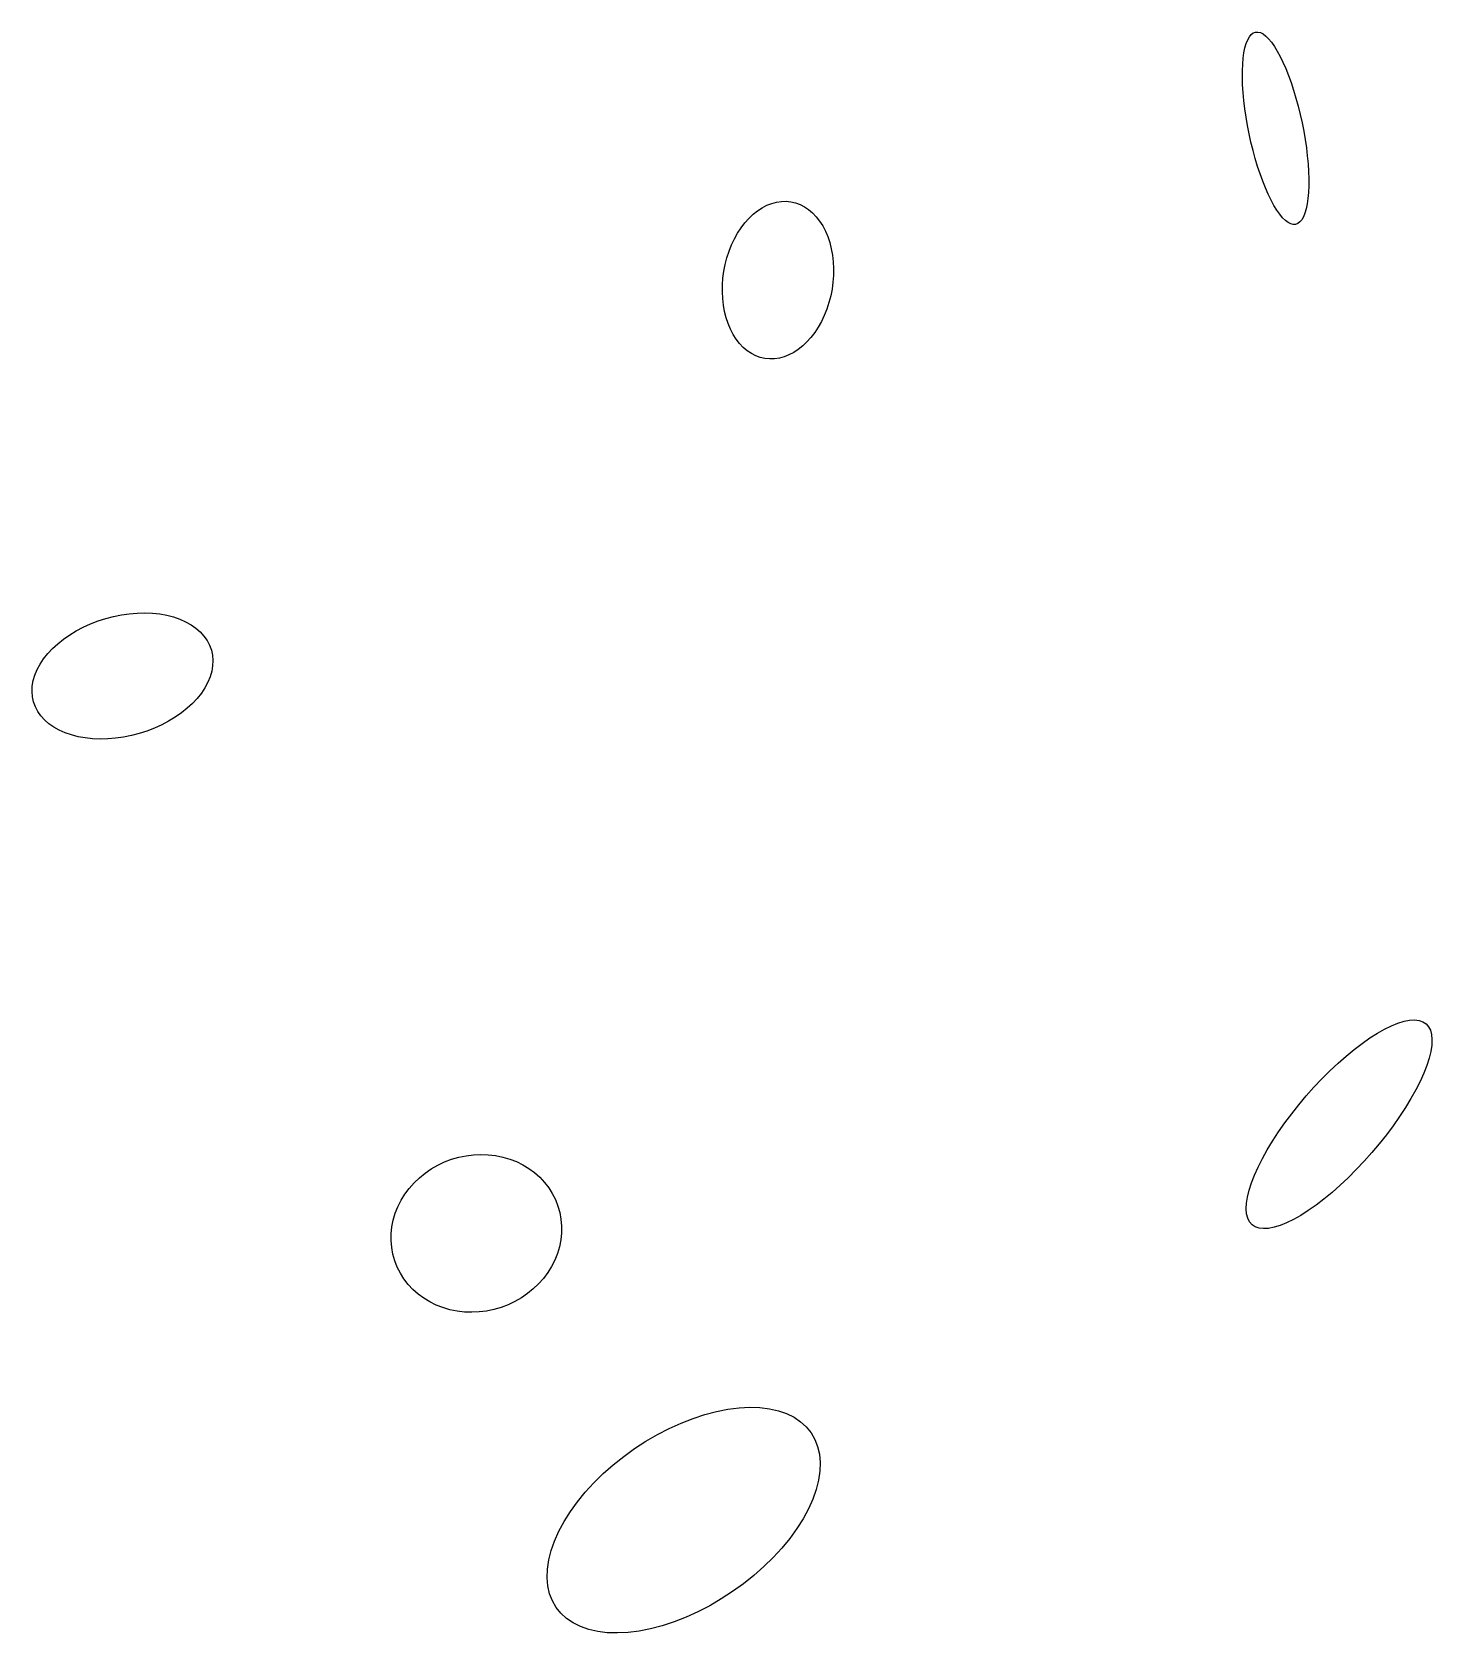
# Model space of a CAD drawing. Header units: metres. Extents: x -12209 to 21926, y -292849 to -276463.
# Drawn here: x 16190 to 21926, y -292764 to -286205 of the extents above; entities that cross this region are included whole.
import ezdxf

# ---------------------------------------------------------------- set-up
doc = ezdxf.new("R2010")
doc.units = ezdxf.units.M

msp = doc.modelspace()

# ---------------------------------------------------------------- linework, layer by layer
at = {"layer": 'LAYER'}
for p, q in [((21159.98, -286269.17), (21165.06, -286251.56)), ((21159.98, -286269.17), (21165.06, -286251.56)), ((21165.06, -286251.56), (21171.05, -286236.58)), ((21165.06, -286251.56), (21171.05, -286236.58)), ((21171.05, -286236.58), (21177.92, -286224.37)), ((21171.05, -286236.58), (21177.92, -286224.37)), ((21177.92, -286224.37), (21185.6, -286215)), ((21177.92, -286224.37), (21185.6, -286215)), ((21185.6, -286215), (21194.04, -286208.56)), ((21185.6, -286215), (21194.04, -286208.56)), ((21194.04, -286208.56), (21203.17, -286205.09)), ((21194.04, -286208.56), (21203.17, -286205.09)), ((21203.17, -286205.09), (21212.93, -286204.62)), ((21203.17, -286205.09), (21212.93, -286204.62)), ((21203.17, -286205.09), (21203.17, -286205.09)), ((21203.17, -286205.09), (21203.17, -286205.09)), ((21212.93, -286204.62), (21223.25, -286207.15)), ((21212.93, -286204.62), (21223.25, -286207.15)), ((21223.25, -286207.15), (21234.03, -286212.66)), ((21223.25, -286207.15), (21234.03, -286212.66)), ((21234.03, -286212.66), (21245.21, -286221.11)), ((21234.03, -286212.66), (21245.21, -286221.11)), ((21245.21, -286221.11), (21256.69, -286232.44)), ((21245.21, -286221.11), (21256.69, -286232.44)), ((21256.69, -286232.44), (21268.39, -286246.55)), ((21256.69, -286232.44), (21268.39, -286246.55)), ((21268.39, -286246.55), (21280.22, -286263.35)), ((21268.39, -286246.55), (21280.22, -286263.35)), ((21150.59, -286336.46), (21152.72, -286311.79)), ((21150.59, -286336.46), (21152.72, -286311.79)), ((21152.72, -286311.79), (21155.86, -286289.3)), ((21152.72, -286311.79), (21155.86, -286289.3)), ((21155.86, -286289.3), (21159.98, -286269.17)), ((21155.86, -286289.3), (21159.98, -286269.17)), ((21280.22, -286263.35), (21292.09, -286282.71)), ((21280.22, -286263.35), (21292.09, -286282.71)), ((21292.09, -286282.71), (21303.9, -286304.47)), ((21292.09, -286282.71), (21303.9, -286304.47)), ((21303.9, -286304.47), (21315.58, -286328.47)), ((21303.9, -286304.47), (21315.58, -286328.47)), ((21149.42, -286391.59), (21149.49, -286363.13)), ((21149.42, -286391.59), (21149.49, -286363.13)), ((21149.49, -286363.13), (21150.59, -286336.46)), ((21149.49, -286363.13), (21150.59, -286336.46)), ((21315.58, -286328.47), (21327.03, -286354.54)), ((21315.58, -286328.47), (21327.03, -286354.54)), ((21327.03, -286354.54), (21338.16, -286382.46)), ((21327.03, -286354.54), (21338.16, -286382.46)), ((21338.16, -286382.46), (21348.88, -286412.03)), ((21338.16, -286382.46), (21348.88, -286412.03)), ((21150.39, -286421.64), (21149.42, -286391.59)), ((21150.39, -286421.64), (21149.42, -286391.59)), ((21152.38, -286453.03), (21150.39, -286421.64)), ((21152.38, -286453.03), (21150.39, -286421.64)), ((21155.38, -286485.54), (21152.38, -286453.03)), ((21155.38, -286485.54), (21152.38, -286453.03)), ((21348.88, -286412.03), (21359.13, -286443.02)), ((21348.88, -286412.03), (21359.13, -286443.02)), ((21359.13, -286443.02), (21368.81, -286475.2)), ((21359.13, -286443.02), (21368.81, -286475.2)), ((21159.38, -286518.9), (21155.38, -286485.54)), ((21159.38, -286518.9), (21155.38, -286485.54)), ((21164.33, -286552.88), (21159.38, -286518.9)), ((21164.33, -286552.88), (21159.38, -286518.9)), ((21368.81, -286475.2), (21377.86, -286508.33)), ((21368.81, -286475.2), (21377.86, -286508.33)), ((21377.86, -286508.33), (21386.2, -286542.14)), ((21377.86, -286508.33), (21386.2, -286542.14)), ((21170.21, -286587.21), (21164.33, -286552.88)), ((21170.21, -286587.21), (21164.33, -286552.88)), ((21176.96, -286621.63), (21170.21, -286587.21)), ((21176.96, -286621.63), (21170.21, -286587.21)), ((21386.2, -286542.14), (21393.78, -286576.39)), ((21386.2, -286542.14), (21393.78, -286576.39)), ((21393.78, -286576.39), (21400.53, -286610.81)), ((21393.78, -286576.39), (21400.53, -286610.81)), ((21184.53, -286655.87), (21176.96, -286621.63)), ((21184.53, -286655.87), (21176.96, -286621.63)), ((21400.53, -286610.81), (21406.4, -286645.13)), ((21400.53, -286610.81), (21406.4, -286645.13)), ((21406.4, -286645.13), (21411.36, -286679.11)), ((21406.4, -286645.13), (21411.36, -286679.11)), ((21192.88, -286689.69), (21184.53, -286655.87)), ((21192.88, -286689.69), (21184.53, -286655.87)), ((21201.93, -286722.81), (21192.88, -286689.69)), ((21201.93, -286722.81), (21192.88, -286689.69)), ((21411.36, -286679.11), (21415.35, -286712.48)), ((21411.36, -286679.11), (21415.35, -286712.48)), ((21415.35, -286712.48), (21418.36, -286744.98)), ((21415.35, -286712.48), (21418.36, -286744.98)), ((21211.61, -286754.99), (21201.93, -286722.81)), ((21211.61, -286754.99), (21201.93, -286722.81)), ((21221.85, -286785.99), (21211.61, -286754.99)), ((21221.85, -286785.99), (21211.61, -286754.99)), ((21418.36, -286744.98), (21420.35, -286776.38)), ((21418.36, -286744.98), (21420.35, -286776.38)), ((21420.35, -286776.38), (21421.32, -286806.42)), ((21420.35, -286776.38), (21421.32, -286806.42)), ((21232.58, -286815.56), (21221.85, -286785.99)), ((21232.58, -286815.56), (21221.85, -286785.99)), ((21243.71, -286843.48), (21232.58, -286815.56)), ((21243.71, -286843.48), (21232.58, -286815.56)), ((21255.15, -286869.54), (21243.71, -286843.48)), ((21255.15, -286869.54), (21243.71, -286843.48)), ((21421.25, -286834.89), (21420.14, -286861.56)), ((21421.25, -286834.89), (21420.14, -286861.56)), ((21421.32, -286806.42), (21421.25, -286834.89)), ((21421.32, -286806.42), (21421.25, -286834.89)), ((19181.6, -286924.75), (19200.9, -286914.67)), ((19181.6, -286924.75), (19200.9, -286914.67)), ((19200.9, -286914.67), (19220.54, -286906.91)), ((19200.9, -286914.67), (19220.54, -286906.91)), ((19220.54, -286906.91), (19240.37, -286901.55)), ((19220.54, -286906.91), (19240.37, -286901.55)), ((19240.37, -286901.55), (19260.25, -286898.63)), ((19240.37, -286901.55), (19260.25, -286898.63)), ((19260.25, -286898.63), (19280.02, -286898.15)), ((19260.25, -286898.63), (19280.02, -286898.15)), ((19280.02, -286898.15), (19299.53, -286900.14)), ((19280.02, -286898.15), (19299.53, -286900.14)), ((19299.53, -286900.14), (19318.64, -286904.57)), ((19299.53, -286900.14), (19318.64, -286904.57)), ((19318.64, -286904.57), (19337.19, -286911.41)), ((19318.64, -286904.57), (19337.19, -286911.41)), ((19337.19, -286911.41), (19355.06, -286920.61)), ((19337.19, -286911.41), (19355.06, -286920.61)), ((21266.83, -286893.54), (21255.15, -286869.54)), ((21266.83, -286893.54), (21255.15, -286869.54)), ((21278.65, -286915.31), (21266.83, -286893.54)), ((21278.65, -286915.31), (21266.83, -286893.54)), ((21290.52, -286934.66), (21278.65, -286915.31)), ((21290.52, -286934.66), (21278.65, -286915.31)), ((21414.88, -286908.71), (21410.75, -286928.84)), ((21414.88, -286908.71), (21410.75, -286928.84)), ((21418.02, -286886.23), (21414.88, -286908.71)), ((21418.02, -286886.23), (21414.88, -286908.71)), ((21420.14, -286861.56), (21418.02, -286886.23)), ((21420.14, -286861.56), (21418.02, -286886.23)), ((19110.75, -286986.63), (19127.24, -286968.15)), ((19110.75, -286986.63), (19127.24, -286968.15)), ((19127.24, -286968.15), (19144.63, -286951.6)), ((19127.24, -286968.15), (19144.63, -286951.6)), ((19144.63, -286951.6), (19162.8, -286937.09)), ((19144.63, -286951.6), (19162.8, -286937.09)), ((19162.8, -286937.09), (19181.6, -286924.75)), ((19162.8, -286937.09), (19181.6, -286924.75)), ((19355.06, -286920.61), (19372.09, -286932.09)), ((19355.06, -286920.61), (19372.09, -286932.09)), ((19372.09, -286932.09), (19388.17, -286945.78)), ((19372.09, -286932.09), (19388.17, -286945.78)), ((19388.17, -286945.78), (19403.16, -286961.56)), ((19388.17, -286945.78), (19403.16, -286961.56)), ((19403.16, -286961.56), (19416.96, -286979.32)), ((19403.16, -286961.56), (19416.96, -286979.32)), ((19416.96, -286979.32), (19429.47, -286998.92)), ((19416.96, -286979.32), (19429.47, -286998.92)), ((21302.34, -286951.46), (21290.52, -286934.66)), ((21302.34, -286951.46), (21290.52, -286934.66)), ((21314.04, -286965.58), (21302.34, -286951.46)), ((21314.04, -286965.58), (21302.34, -286951.46)), ((21325.53, -286976.91), (21314.04, -286965.58)), ((21325.53, -286976.91), (21314.04, -286965.58)), ((21336.7, -286985.36), (21325.53, -286976.91)), ((21336.7, -286985.36), (21325.53, -286976.91)), ((21392.82, -286973.65), (21385.14, -286983.01)), ((21392.82, -286973.65), (21385.14, -286983.01)), ((21399.68, -286961.43), (21392.82, -286973.65)), ((21399.68, -286961.43), (21392.82, -286973.65)), ((21405.68, -286946.46), (21399.68, -286961.43)), ((21405.68, -286946.46), (21399.68, -286961.43)), ((21410.75, -286928.84), (21405.68, -286946.46)), ((21410.75, -286928.84), (21405.68, -286946.46)), ((19067.93, -287052.16), (19080.98, -287028.8)), ((19067.93, -287052.16), (19080.98, -287028.8)), ((19080.98, -287028.8), (19095.29, -287006.9)), ((19080.98, -287028.8), (19095.29, -287006.9)), ((19095.29, -287006.9), (19110.75, -286986.63)), ((19095.29, -287006.9), (19110.75, -286986.63)), ((19429.47, -286998.92), (19440.57, -287020.21)), ((19429.47, -286998.92), (19440.57, -287020.21)), ((19440.57, -287020.21), (19450.2, -287043.03)), ((19440.57, -287020.21), (19450.2, -287043.03)), ((19450.2, -287043.03), (19458.27, -287067.2)), ((19450.2, -287043.03), (19458.27, -287067.2)), ((21347.49, -286990.87), (21336.7, -286985.36)), ((21347.49, -286990.87), (21336.7, -286985.36)), ((21357.8, -286993.4), (21347.49, -286990.87)), ((21357.8, -286993.4), (21347.49, -286990.87)), ((21367.56, -286992.93), (21357.8, -286993.4)), ((21367.56, -286992.93), (21357.8, -286993.4)), ((21376.7, -286989.46), (21367.56, -286992.93)), ((21376.7, -286989.46), (21367.56, -286992.93)), ((21385.14, -286983.01), (21376.7, -286989.46)), ((21385.14, -286983.01), (21376.7, -286989.46)), ((19037.26, -287129.21), (19045.98, -287102.56)), ((19037.26, -287129.21), (19045.98, -287102.56)), ((19045.98, -287102.56), (19056.23, -287076.81)), ((19045.98, -287102.56), (19056.23, -287076.81)), ((19056.23, -287076.81), (19067.93, -287052.16)), ((19056.23, -287076.81), (19067.93, -287052.16)), ((19458.27, -287067.2), (19464.73, -287092.55)), ((19458.27, -287067.2), (19464.73, -287092.55)), ((19464.73, -287092.55), (19469.53, -287118.88)), ((19464.73, -287092.55), (19469.53, -287118.88)), ((19024.63, -287184.4), (19030.12, -287156.56)), ((19024.63, -287184.4), (19030.12, -287156.56)), ((19030.12, -287156.56), (19037.26, -287129.21)), ((19030.12, -287156.56), (19037.26, -287129.21)), ((19469.53, -287118.88), (19472.63, -287145.99)), ((19469.53, -287118.88), (19472.63, -287145.99)), ((19472.63, -287145.99), (19474, -287173.67)), ((19472.63, -287145.99), (19474, -287173.67)), ((19474, -287173.67), (19473.64, -287201.71)), ((19474, -287173.67), (19473.64, -287201.71)), ((19018.37, -287268.75), (19018.73, -287240.71)), ((19018.37, -287268.75), (19018.73, -287240.71)), ((19018.73, -287240.71), (19020.82, -287212.52)), ((19018.73, -287240.71), (19020.82, -287212.52)), ((19020.82, -287212.52), (19024.63, -287184.4)), ((19020.82, -287212.52), (19024.63, -287184.4)), ((19471.55, -287229.9), (19467.75, -287258.02)), ((19471.55, -287229.9), (19467.75, -287258.02)), ((19473.64, -287201.71), (19471.55, -287229.9)), ((19473.64, -287201.71), (19471.55, -287229.9)), ((19019.75, -287296.43), (19018.37, -287268.75)), ((19019.75, -287296.43), (19018.37, -287268.75)), ((19022.84, -287323.54), (19019.75, -287296.43)), ((19022.84, -287323.54), (19019.75, -287296.43)), ((19462.25, -287285.86), (19455.12, -287313.21)), ((19462.25, -287285.86), (19455.12, -287313.21)), ((19467.75, -287258.02), (19462.25, -287285.86)), ((19467.75, -287258.02), (19462.25, -287285.86)), ((19027.64, -287349.87), (19022.84, -287323.54)), ((19027.64, -287349.87), (19022.84, -287323.54)), ((19034.1, -287375.22), (19027.64, -287349.87)), ((19034.1, -287375.22), (19027.64, -287349.87)), ((19436.14, -287365.61), (19424.44, -287390.26)), ((19436.14, -287365.61), (19424.44, -287390.26)), ((19446.39, -287339.86), (19436.14, -287365.61)), ((19446.39, -287339.86), (19436.14, -287365.61)), ((19455.12, -287313.21), (19446.39, -287339.86)), ((19455.12, -287313.21), (19446.39, -287339.86)), ((19042.18, -287399.39), (19034.1, -287375.22)), ((19042.18, -287399.39), (19034.1, -287375.22)), ((19051.8, -287422.21), (19042.18, -287399.39)), ((19051.8, -287422.21), (19042.18, -287399.39)), ((19062.91, -287443.5), (19051.8, -287422.21)), ((19062.91, -287443.5), (19051.8, -287422.21)), ((19397.08, -287435.52), (19381.62, -287455.79)), ((19397.08, -287435.52), (19381.62, -287455.79)), ((19411.39, -287413.62), (19397.08, -287435.52)), ((19411.39, -287413.62), (19397.08, -287435.52)), ((19424.44, -287390.26), (19411.39, -287413.62)), ((19424.44, -287390.26), (19411.39, -287413.62)), ((19075.41, -287463.1), (19062.91, -287443.5)), ((19075.41, -287463.1), (19062.91, -287443.5)), ((19089.21, -287480.86), (19075.41, -287463.1)), ((19089.21, -287480.86), (19075.41, -287463.1)), ((19104.21, -287496.64), (19089.21, -287480.86)), ((19104.21, -287496.64), (19089.21, -287480.86)), ((19120.28, -287510.33), (19104.21, -287496.64)), ((19120.28, -287510.33), (19104.21, -287496.64)), ((19329.57, -287505.33), (19310.77, -287517.67)), ((19329.57, -287505.33), (19310.77, -287517.67)), ((19347.74, -287490.83), (19329.57, -287505.33)), ((19347.74, -287490.83), (19329.57, -287505.33)), ((19365.13, -287474.27), (19347.74, -287490.83)), ((19365.13, -287474.27), (19347.74, -287490.83)), ((19381.62, -287455.79), (19365.13, -287474.27)), ((19381.62, -287455.79), (19365.13, -287474.27)), ((19137.32, -287521.81), (19120.28, -287510.33)), ((19137.32, -287521.81), (19120.28, -287510.33)), ((19155.18, -287531.01), (19137.32, -287521.81)), ((19155.18, -287531.01), (19137.32, -287521.81)), ((19173.74, -287537.85), (19155.18, -287531.01)), ((19173.74, -287537.85), (19155.18, -287531.01)), ((19192.85, -287542.28), (19173.74, -287537.85)), ((19192.85, -287542.28), (19173.74, -287537.85)), ((19192.85, -287542.28), (19192.85, -287542.28)), ((19212.36, -287544.27), (19192.85, -287542.28)), ((19192.85, -287542.28), (19192.85, -287542.28)), ((19212.36, -287544.27), (19192.85, -287542.28)), ((19232.13, -287543.79), (19212.36, -287544.27)), ((19232.13, -287543.79), (19212.36, -287544.27)), ((19252.01, -287540.87), (19232.13, -287543.79)), ((19252.01, -287540.87), (19232.13, -287543.79)), ((19271.84, -287535.51), (19252.01, -287540.87)), ((19271.84, -287535.51), (19252.01, -287540.87)), ((19291.48, -287527.76), (19271.84, -287535.51)), ((19291.48, -287527.76), (19271.84, -287535.51)), ((19310.77, -287517.67), (19291.48, -287527.76)), ((19310.77, -287517.67), (19291.48, -287527.76)), ((16429.45, -288629.3), (16460.17, -288617.43)), ((16429.45, -288629.3), (16460.17, -288617.43)), ((16460.17, -288617.43), (16491.65, -288607.28)), ((16460.17, -288617.43), (16491.65, -288607.28)), ((16491.65, -288607.28), (16523.66, -288598.92)), ((16491.65, -288607.28), (16523.66, -288598.92)), ((16523.66, -288598.92), (16555.94, -288592.43)), ((16523.66, -288598.92), (16555.94, -288592.43)), ((16555.94, -288592.43), (16588.26, -288587.84)), ((16555.94, -288592.43), (16588.26, -288587.84)), ((16588.26, -288587.84), (16620.37, -288585.19)), ((16588.26, -288587.84), (16620.37, -288585.19)), ((16620.37, -288585.19), (16652.02, -288584.51)), ((16620.37, -288585.19), (16652.02, -288584.51)), ((16652.02, -288584.51), (16682.97, -288585.79)), ((16652.02, -288584.51), (16682.97, -288585.79)), ((16682.97, -288585.79), (16712.99, -288589.04)), ((16682.97, -288585.79), (16712.99, -288589.04)), ((16712.99, -288589.04), (16741.85, -288594.21)), ((16712.99, -288589.04), (16741.85, -288594.21)), ((16741.85, -288594.21), (16769.33, -288601.28)), ((16741.85, -288594.21), (16769.33, -288601.28)), ((16769.33, -288601.28), (16795.21, -288610.19)), ((16769.33, -288601.28), (16795.21, -288610.19)), ((16795.21, -288610.19), (16819.31, -288620.87)), ((16795.21, -288610.19), (16819.31, -288620.87)), ((16819.31, -288620.87), (16841.44, -288633.25)), ((16819.31, -288620.87), (16841.44, -288633.25)), ((16318.75, -288691.95), (16344.17, -288674.24)), ((16318.75, -288691.95), (16344.17, -288674.24)), ((16344.17, -288674.24), (16371.23, -288657.81)), ((16344.17, -288674.24), (16371.23, -288657.81)), ((16371.23, -288657.81), (16399.73, -288642.79)), ((16371.23, -288657.81), (16399.73, -288642.79)), ((16399.73, -288642.79), (16429.45, -288629.3)), ((16399.73, -288642.79), (16429.45, -288629.3)), ((16841.44, -288633.25), (16861.43, -288647.22)), ((16841.44, -288633.25), (16861.43, -288647.22)), ((16861.43, -288647.22), (16879.13, -288662.68)), ((16861.43, -288647.22), (16879.13, -288662.68)), ((16879.13, -288662.68), (16894.4, -288679.52)), ((16879.13, -288662.68), (16894.4, -288679.52)), ((16894.4, -288679.52), (16907.13, -288697.6)), ((16894.4, -288679.52), (16907.13, -288697.6)), ((16237.2, -288772.83), (16254.24, -288751.41)), ((16237.2, -288772.83), (16254.24, -288751.41)), ((16254.24, -288751.41), (16273.62, -288730.68)), ((16254.24, -288751.41), (16273.62, -288730.68)), ((16273.62, -288730.68), (16295.18, -288710.81)), ((16273.62, -288730.68), (16295.18, -288710.81)), ((16295.18, -288710.81), (16318.75, -288691.95)), ((16295.18, -288710.81), (16318.75, -288691.95)), ((16907.13, -288697.6), (16917.23, -288716.78)), ((16907.13, -288697.6), (16917.23, -288716.78)), ((16917.23, -288716.78), (16924.6, -288736.93)), ((16917.23, -288716.78), (16924.6, -288736.93)), ((16924.6, -288736.93), (16929.21, -288757.89)), ((16924.6, -288736.93), (16929.21, -288757.89)), ((16201.24, -288839.64), (16210.6, -288817.12)), ((16201.24, -288839.64), (16210.6, -288817.12)), ((16210.6, -288817.12), (16222.61, -288794.79)), ((16210.6, -288817.12), (16222.61, -288794.79)), ((16222.61, -288794.79), (16237.2, -288772.83)), ((16222.61, -288794.79), (16237.2, -288772.83)), ((16929.98, -288801.58), (16926.14, -288823.98)), ((16929.98, -288801.58), (16926.14, -288823.98)), ((16929.21, -288757.89), (16931, -288779.49)), ((16929.21, -288757.89), (16931, -288779.49)), ((16931, -288779.49), (16929.98, -288801.58)), ((16931, -288779.49), (16929.98, -288801.58)), ((16190.79, -288884.59), (16194.62, -288862.19)), ((16190.79, -288884.59), (16194.62, -288862.19)), ((16194.62, -288862.19), (16201.24, -288839.64)), ((16194.62, -288862.19), (16201.24, -288839.64)), ((16910.17, -288869.06), (16898.16, -288891.38)), ((16910.17, -288869.06), (16898.16, -288891.38)), ((16919.52, -288846.53), (16910.17, -288869.06)), ((16919.52, -288846.53), (16910.17, -288869.06)), ((16926.14, -288823.98), (16919.52, -288846.53)), ((16926.14, -288823.98), (16919.52, -288846.53)), ((16189.77, -288906.68), (16190.79, -288884.59)), ((16189.77, -288906.68), (16190.79, -288884.59)), ((16191.56, -288928.29), (16189.77, -288906.68)), ((16191.56, -288928.29), (16189.77, -288906.68)), ((16196.17, -288949.24), (16191.56, -288928.29)), ((16196.17, -288949.24), (16191.56, -288928.29)), ((16866.52, -288934.76), (16847.15, -288955.49)), ((16866.52, -288934.76), (16847.15, -288955.49)), ((16883.57, -288913.34), (16866.52, -288934.76)), ((16883.57, -288913.34), (16866.52, -288934.76)), ((16898.16, -288891.38), (16883.57, -288913.34)), ((16898.16, -288891.38), (16883.57, -288913.34)), ((16196.17, -288949.24), (16196.17, -288949.24)), ((16203.54, -288969.39), (16196.17, -288949.24)), ((16196.17, -288949.24), (16196.17, -288949.24)), ((16203.54, -288969.39), (16196.17, -288949.24)), ((16213.63, -288988.58), (16203.54, -288969.39)), ((16213.63, -288988.58), (16203.54, -288969.39)), ((16226.37, -289006.66), (16213.63, -288988.58)), ((16226.37, -289006.66), (16213.63, -288988.58)), ((16241.64, -289023.49), (16226.37, -289006.66)), ((16241.64, -289023.49), (16226.37, -289006.66)), ((16776.6, -289011.94), (16749.54, -289028.37)), ((16776.6, -289011.94), (16749.54, -289028.37)), ((16802.01, -288994.22), (16776.6, -289011.94)), ((16802.01, -288994.22), (16776.6, -289011.94)), ((16825.59, -288975.36), (16802.01, -288994.22)), ((16825.59, -288975.36), (16802.01, -288994.22)), ((16847.15, -288955.49), (16825.59, -288975.36)), ((16847.15, -288955.49), (16825.59, -288975.36)), ((16259.34, -289038.95), (16241.64, -289023.49)), ((16259.34, -289038.95), (16241.64, -289023.49)), ((16279.33, -289052.92), (16259.34, -289038.95)), ((16279.33, -289052.92), (16259.34, -289038.95)), ((16301.46, -289065.3), (16279.33, -289052.92)), ((16301.46, -289065.3), (16279.33, -289052.92)), ((16325.56, -289075.98), (16301.46, -289065.3)), ((16325.56, -289075.98), (16301.46, -289065.3)), ((16351.44, -289084.89), (16325.56, -289075.98)), ((16351.44, -289084.89), (16325.56, -289075.98)), ((16629.11, -289078.89), (16597.11, -289087.25)), ((16629.11, -289078.89), (16597.11, -289087.25)), ((16660.6, -289068.74), (16629.11, -289078.89)), ((16660.6, -289068.74), (16629.11, -289078.89)), ((16691.32, -289056.88), (16660.6, -289068.74)), ((16691.32, -289056.88), (16660.6, -289068.74)), ((16721.04, -289043.38), (16691.32, -289056.88)), ((16721.04, -289043.38), (16691.32, -289056.88)), ((16749.54, -289028.37), (16721.04, -289043.38)), ((16749.54, -289028.37), (16721.04, -289043.38)), ((16378.92, -289091.96), (16351.44, -289084.89)), ((16378.92, -289091.96), (16351.44, -289084.89)), ((16407.78, -289097.14), (16378.92, -289091.96)), ((16407.78, -289097.14), (16378.92, -289091.96)), ((16437.8, -289100.38), (16407.78, -289097.14)), ((16437.8, -289100.38), (16407.78, -289097.14)), ((16468.75, -289101.66), (16437.8, -289100.38)), ((16468.75, -289101.66), (16437.8, -289100.38)), ((16500.4, -289100.98), (16468.75, -289101.66)), ((16500.4, -289100.98), (16468.75, -289101.66)), ((16532.51, -289098.33), (16500.4, -289100.98)), ((16532.51, -289098.33), (16500.4, -289100.98)), ((16564.82, -289093.75), (16532.51, -289098.33)), ((16564.82, -289093.75), (16532.51, -289098.33)), ((16597.11, -289087.25), (16564.82, -289093.75)), ((16597.11, -289087.25), (16564.82, -289093.75)), ((21786.81, -290265.28), (21811.55, -290257.7)), ((21811.55, -290257.7), (21834.27, -290253.32)), ((21834.27, -290253.32), (21854.79, -290252.2)), ((21854.79, -290252.2), (21872.96, -290254.33)), ((21872.96, -290254.33), (21888.63, -290259.7)), ((21888.63, -290259.7), (21901.69, -290268.27)), ((21639.75, -290348.54), (21671.54, -290326.23)), ((21671.54, -290326.23), (21702.37, -290306.61)), ((21702.37, -290306.61), (21732.01, -290289.83)), ((21732.01, -290289.83), (21760.23, -290276.02)), ((21760.23, -290276.02), (21786.81, -290265.28)), ((21901.69, -290268.27), (21912.05, -290279.97)), ((21912.05, -290279.97), (21919.61, -290294.71)), ((21919.61, -290294.71), (21924.32, -290312.38)), ((21924.32, -290312.38), (21926.15, -290332.85)), ((21574.27, -290400.54), (21607.24, -290373.38)), ((21607.24, -290373.38), (21639.75, -290348.54)), ((21921.12, -290381.54), (21914.31, -290409.39)), ((21925.08, -290355.96), (21921.12, -290381.54)), ((21926.15, -290332.85), (21925.08, -290355.96)), ((21507.9, -290461.03), (21541.07, -290429.83)), ((21541.07, -290429.83), (21574.27, -290400.54)), ((21904.68, -290439.29), (21892.33, -290471.03)), ((21914.31, -290409.39), (21904.68, -290439.29)), ((21442.68, -290528.17), (21475.02, -290493.89)), ((21475.02, -290493.89), (21507.9, -290461.03)), ((21877.33, -290504.35), (21859.8, -290539.01)), ((21892.33, -290471.03), (21877.33, -290504.35)), ((21380.58, -290599.91), (21411.12, -290563.6)), ((21411.12, -290563.6), (21442.68, -290528.17)), ((21839.89, -290574.75), (21817.73, -290611.28)), ((21859.8, -290539.01), (21839.89, -290574.75)), ((21323.49, -290674.08), (21351.3, -290636.83)), ((21351.3, -290636.83), (21380.58, -290599.91)), ((21793.5, -290648.33), (21767.38, -290685.63)), ((21817.73, -290611.28), (21793.5, -290648.33)), ((21273.14, -290748.43), (21297.37, -290711.38)), ((21297.37, -290711.38), (21323.49, -290674.08)), ((21767.38, -290685.63), (21739.58, -290722.88)), ((21231.07, -290820.7), (21250.99, -290784.97)), ((21250.99, -290784.97), (21273.14, -290748.43)), ((21710.29, -290759.8), (21679.76, -290796.12)), ((21739.58, -290722.88), (21710.29, -290759.8)), ((17825.62, -290862.74), (17852.16, -290847.47)), ((17825.62, -290862.74), (17852.16, -290847.47)), ((17852.16, -290847.47), (17879.91, -290834.33)), ((17852.16, -290847.47), (17879.91, -290834.33)), ((17879.91, -290834.33), (17908.64, -290823.41)), ((17879.91, -290834.33), (17908.64, -290823.41)), ((17908.64, -290823.41), (17938.15, -290814.8)), ((17908.64, -290823.41), (17938.15, -290814.8)), ((17938.15, -290814.8), (17968.21, -290808.56)), ((17938.15, -290814.8), (17968.21, -290808.56)), ((17968.21, -290808.56), (17998.59, -290804.75)), ((17968.21, -290808.56), (17998.59, -290804.75)), ((17998.59, -290804.75), (18029.06, -290803.39)), ((17998.59, -290804.75), (18029.06, -290803.39)), ((18029.06, -290803.39), (18059.39, -290804.49)), ((18029.06, -290803.39), (18059.39, -290804.49)), ((18059.39, -290804.49), (18089.34, -290808.05)), ((18059.39, -290804.49), (18089.34, -290808.05)), ((18089.34, -290808.05), (18118.7, -290814.03)), ((18089.34, -290808.05), (18118.7, -290814.03)), ((18118.7, -290814.03), (18147.23, -290822.39)), ((18118.7, -290814.03), (18147.23, -290822.39)), ((18147.23, -290822.39), (18174.71, -290833.06)), ((18147.23, -290822.39), (18174.71, -290833.06)), ((18174.71, -290833.06), (18200.95, -290845.98)), ((18174.71, -290833.06), (18200.95, -290845.98)), ((18200.95, -290845.98), (18225.74, -290861.03)), ((18200.95, -290845.98), (18225.74, -290861.03)), ((21213.55, -290855.36), (21231.07, -290820.7)), ((21648.19, -290831.55), (21615.85, -290865.82)), ((21679.76, -290796.12), (21648.19, -290831.55)), ((17755.2, -290920.07), (17776.96, -290899.18)), ((17755.2, -290920.07), (17776.96, -290899.18)), ((17776.96, -290899.18), (17800.49, -290880.02)), ((17776.96, -290899.18), (17800.49, -290880.02)), ((17800.49, -290880.02), (17825.62, -290862.74)), ((17800.49, -290880.02), (17825.62, -290862.74)), ((18225.74, -290861.03), (18248.88, -290878.1)), ((18225.74, -290861.03), (18248.88, -290878.1)), ((18248.88, -290878.1), (18270.22, -290897.07)), ((18248.88, -290878.1), (18270.22, -290897.07)), ((18270.22, -290897.07), (18289.57, -290917.78)), ((18270.22, -290897.07), (18289.57, -290917.78)), ((21186.19, -290920.42), (21198.55, -290888.68)), ((21198.55, -290888.68), (21213.55, -290855.36)), ((21582.97, -290898.68), (21549.81, -290929.88)), ((21615.85, -290865.82), (21582.97, -290898.68)), ((17702.16, -290991.49), (17717.66, -290966.4)), ((17702.16, -290991.49), (17717.66, -290966.4)), ((17717.66, -290966.4), (17735.38, -290942.54)), ((17717.66, -290966.4), (17735.38, -290942.54)), ((17735.38, -290942.54), (17755.2, -290920.07)), ((17735.38, -290942.54), (17755.2, -290920.07)), ((18289.57, -290917.78), (18306.8, -290940.09)), ((18289.57, -290917.78), (18306.8, -290940.09)), ((18306.8, -290940.09), (18321.77, -290963.82)), ((18306.8, -290940.09), (18321.77, -290963.82)), ((18321.77, -290963.82), (18334.38, -290988.78)), ((18321.77, -290963.82), (18334.38, -290988.78)), ((21165.79, -291003.75), (21169.75, -290978.17)), ((21169.75, -290978.17), (21176.57, -290950.33)), ((21176.57, -290950.33), (21186.19, -290920.42)), ((21516.61, -290959.17), (21483.63, -290986.33)), ((21549.81, -290929.88), (21516.61, -290959.17)), ((17670.12, -291072.14), (17678.3, -291044.56)), ((17670.12, -291072.14), (17678.3, -291044.56)), ((17678.3, -291044.56), (17689.01, -291017.61)), ((17678.3, -291044.56), (17689.01, -291017.61)), ((17689.01, -291017.61), (17702.16, -290991.49)), ((17689.01, -291017.61), (17702.16, -290991.49)), ((18334.38, -290988.78), (18344.51, -291014.8)), ((18334.38, -290988.78), (18344.51, -291014.8)), ((18344.51, -291014.8), (18352.11, -291041.67)), ((18344.51, -291014.8), (18352.11, -291041.67)), ((18352.11, -291041.67), (18357.1, -291069.19)), ((18352.11, -291041.67), (18357.1, -291069.19)), ((21164.73, -291026.86), (21165.79, -291003.75)), ((21166.56, -291047.33), (21164.73, -291026.86)), ((21171.27, -291065), (21166.56, -291047.33)), ((21419.33, -291033.48), (21388.5, -291053.1)), ((21451.12, -291011.17), (21419.33, -291033.48)), ((21483.63, -290986.33), (21451.12, -291011.17)), ((17661.58, -291128.32), (17664.54, -291100.13)), ((17661.58, -291128.32), (17664.54, -291100.13)), ((17664.54, -291100.13), (17670.12, -291072.14)), ((17664.54, -291100.13), (17670.12, -291072.14)), ((18357.1, -291069.19), (18359.46, -291097.15)), ((18357.1, -291069.19), (18359.46, -291097.15)), ((18359.46, -291097.15), (18359.15, -291125.33)), ((18359.46, -291097.15), (18359.15, -291125.33)), ((21178.83, -291079.75), (21171.27, -291065)), ((21189.18, -291091.44), (21178.83, -291079.75)), ((21189.18, -291091.44), (21189.18, -291091.44)), ((21202.24, -291100.01), (21189.18, -291091.44)), ((21217.92, -291105.38), (21202.24, -291100.01)), ((21236.08, -291107.51), (21217.92, -291105.38)), ((21256.61, -291106.39), (21236.08, -291107.51)), ((21279.32, -291102.02), (21256.61, -291106.39)), ((21304.07, -291094.43), (21279.32, -291102.02)), ((21330.65, -291083.69), (21304.07, -291094.43)), ((21358.87, -291069.88), (21330.65, -291083.69)), ((21388.5, -291053.1), (21358.87, -291069.88)), ((17661.28, -291156.51), (17661.58, -291128.32)), ((17661.28, -291156.51), (17661.58, -291128.32)), ((17663.63, -291184.46), (17661.28, -291156.51)), ((17663.63, -291184.46), (17661.28, -291156.51)), ((18356.2, -291153.53), (18350.61, -291181.52)), ((18356.2, -291153.53), (18350.61, -291181.52)), ((18359.15, -291125.33), (18356.2, -291153.53)), ((18359.15, -291125.33), (18356.2, -291153.53)), ((17668.63, -291211.98), (17663.63, -291184.46)), ((17668.63, -291211.98), (17663.63, -291184.46)), ((17676.22, -291238.85), (17668.63, -291211.98)), ((17676.22, -291238.85), (17668.63, -291211.98)), ((17676.22, -291238.85), (17676.22, -291238.85)), ((17686.36, -291264.87), (17676.22, -291238.85)), ((17676.22, -291238.85), (17676.22, -291238.85)), ((17686.36, -291264.87), (17676.22, -291238.85)), ((18331.72, -291236.05), (18318.57, -291262.16)), ((18331.72, -291236.05), (18318.57, -291262.16)), ((18342.43, -291209.1), (18331.72, -291236.05)), ((18342.43, -291209.1), (18331.72, -291236.05)), ((18350.61, -291181.52), (18342.43, -291209.1)), ((18350.61, -291181.52), (18342.43, -291209.1)), ((17698.96, -291289.84), (17686.36, -291264.87)), ((17698.96, -291289.84), (17686.36, -291264.87)), ((17713.93, -291313.57), (17698.96, -291289.84)), ((17713.93, -291313.57), (17698.96, -291289.84)), ((18303.08, -291287.25), (18285.35, -291311.12)), ((18303.08, -291287.25), (18285.35, -291311.12)), ((18318.57, -291262.16), (18303.08, -291287.25)), ((18318.57, -291262.16), (18303.08, -291287.25)), ((17731.16, -291335.87), (17713.93, -291313.57)), ((17731.16, -291335.87), (17713.93, -291313.57)), ((17750.52, -291356.59), (17731.16, -291335.87)), ((17750.52, -291356.59), (17731.16, -291335.87)), ((17771.85, -291375.55), (17750.52, -291356.59)), ((17771.85, -291375.55), (17750.52, -291356.59)), ((17795, -291392.63), (17771.85, -291375.55)), ((17795, -291392.63), (17771.85, -291375.55)), ((18220.24, -291373.63), (18195.11, -291390.91)), ((18220.24, -291373.63), (18195.11, -291390.91)), ((18243.78, -291354.48), (18220.24, -291373.63)), ((18243.78, -291354.48), (18220.24, -291373.63)), ((18265.54, -291333.58), (18243.78, -291354.48)), ((18265.54, -291333.58), (18243.78, -291354.48)), ((18285.35, -291311.12), (18265.54, -291333.58)), ((18285.35, -291311.12), (18265.54, -291333.58)), ((17819.78, -291407.68), (17795, -291392.63)), ((17819.78, -291407.68), (17795, -291392.63)), ((17846.02, -291420.59), (17819.78, -291407.68)), ((17846.02, -291420.59), (17819.78, -291407.68)), ((17873.51, -291431.27), (17846.02, -291420.59)), ((17873.51, -291431.27), (17846.02, -291420.59)), ((17902.04, -291439.63), (17873.51, -291431.27)), ((17902.04, -291439.63), (17873.51, -291431.27)), ((17931.39, -291445.61), (17902.04, -291439.63)), ((17931.39, -291445.61), (17902.04, -291439.63)), ((18082.58, -291438.86), (18052.52, -291445.09)), ((18082.58, -291438.86), (18052.52, -291445.09)), ((18112.09, -291430.25), (18082.58, -291438.86)), ((18112.09, -291430.25), (18082.58, -291438.86)), ((18140.83, -291419.33), (18112.09, -291430.25)), ((18140.83, -291419.33), (18112.09, -291430.25)), ((18168.57, -291406.18), (18140.83, -291419.33)), ((18168.57, -291406.18), (18140.83, -291419.33)), ((18195.11, -291390.91), (18168.57, -291406.18)), ((18195.11, -291390.91), (18168.57, -291406.18)), ((17961.34, -291449.16), (17931.39, -291445.61)), ((17961.34, -291449.16), (17931.39, -291445.61)), ((17991.67, -291450.26), (17961.34, -291449.16)), ((17991.67, -291450.26), (17961.34, -291449.16)), ((18022.14, -291448.9), (17991.67, -291450.26)), ((18022.14, -291448.9), (17991.67, -291450.26)), ((18052.52, -291445.09), (18022.14, -291448.9)), ((18052.52, -291445.09), (18022.14, -291448.9)), ((18849.6, -291903.94), (18898.39, -291884.89)), ((18898.39, -291884.89), (18946.9, -291869.02)), ((18946.9, -291869.02), (18994.73, -291856.43)), ((18994.73, -291856.43), (19041.54, -291847.24)), ((19041.54, -291847.24), (19086.97, -291841.5)), ((19086.97, -291841.5), (19130.67, -291839.27)), ((19130.67, -291839.27), (19172.3, -291840.56)), ((19172.3, -291840.56), (19211.55, -291845.35)), ((19211.55, -291845.35), (19248.13, -291853.62)), ((19248.13, -291853.62), (19281.74, -291865.3)), ((19281.74, -291865.3), (19312.15, -291880.3)), ((19312.15, -291880.3), (19339.11, -291898.51)), ((19339.11, -291898.51), (19362.43, -291919.79)), ((18705.14, -291978.56), (18752.6, -291950.96)), ((18752.6, -291950.96), (18800.88, -291926.02)), ((18800.88, -291926.02), (18849.6, -291903.94)), ((19362.43, -291919.79), (19381.91, -291943.97)), ((19381.91, -291943.97), (19397.42, -291970.88)), ((18614.1, -292040.92), (18658.86, -292008.63)), ((18658.86, -292008.63), (18705.14, -291978.56)), ((19397.42, -291970.88), (19408.84, -292000.31)), ((19408.84, -292000.31), (19416.08, -292032.03)), ((19416.08, -292032.03), (19419.08, -292065.8)), ((18530.53, -292111.21), (18571.22, -292075.2)), ((18571.22, -292075.2), (18614.1, -292040.92)), ((19419.08, -292065.8), (19417.83, -292101.36)), ((18456.95, -292187.28), (18492.34, -292148.66)), ((18492.34, -292148.66), (18530.53, -292111.21)), ((19412.33, -292138.46), (19402.62, -292176.79)), ((19417.83, -292101.36), (19412.33, -292138.46)), ((18395.6, -292266.84), (18424.62, -292226.77)), ((18424.62, -292226.77), (18456.95, -292187.28)), ((19388.78, -292216.08), (19370.91, -292256.02)), ((19402.62, -292176.79), (19388.78, -292216.08)), ((18370.12, -292307.16), (18395.6, -292266.84)), ((19370.91, -292256.02), (19349.15, -292296.3)), ((18330.49, -292387.39), (18348.36, -292347.45)), ((18348.36, -292347.45), (18370.12, -292307.16)), ((19323.67, -292336.63), (19294.65, -292376.69)), ((19349.15, -292296.3), (19323.67, -292336.63)), ((18316.65, -292426.67), (18330.49, -292387.39)), ((19262.32, -292416.18), (19226.93, -292454.8)), ((19294.65, -292376.69), (19262.32, -292416.18)), ((18301.44, -292502.1), (18306.94, -292465.01)), ((18306.94, -292465.01), (18316.65, -292426.67)), ((19226.93, -292454.8), (19188.74, -292492.25)), ((18300.19, -292537.67), (18301.44, -292502.1)), ((18303.19, -292571.44), (18300.19, -292537.67)), ((19148.05, -292528.26), (19105.17, -292562.54)), ((19188.74, -292492.25), (19148.05, -292528.26)), ((18310.43, -292603.16), (18303.19, -292571.44)), ((18321.85, -292632.58), (18310.43, -292603.16)), ((19060.41, -292594.84), (19014.13, -292624.9)), ((19105.17, -292562.54), (19060.41, -292594.84)), ((18337.36, -292659.49), (18321.85, -292632.58)), ((18337.36, -292659.49), (18337.36, -292659.49)), ((18356.84, -292683.67), (18337.36, -292659.49)), ((18380.16, -292704.95), (18356.84, -292683.67)), ((18918.39, -292677.44), (18869.67, -292699.52)), ((18966.67, -292652.51), (18918.39, -292677.44)), ((19014.13, -292624.9), (18966.67, -292652.51)), ((18407.12, -292723.16), (18380.16, -292704.95)), ((18437.52, -292738.16), (18407.12, -292723.16)), ((18471.14, -292749.84), (18437.52, -292738.16)), ((18507.72, -292758.11), (18471.14, -292749.84)), ((18724.53, -292747.03), (18677.72, -292756.23)), ((18772.37, -292734.45), (18724.53, -292747.03)), ((18820.88, -292718.57), (18772.37, -292734.45)), ((18869.67, -292699.52), (18820.88, -292718.57)), ((18546.97, -292762.91), (18507.72, -292758.11)), ((18588.6, -292764.19), (18546.97, -292762.91)), ((18632.3, -292761.96), (18588.6, -292764.19)), ((18677.72, -292756.23), (18632.3, -292761.96))]:
    msp.add_line(p, q, dxfattribs=at)

doc.saveas('drawing.dxf')
